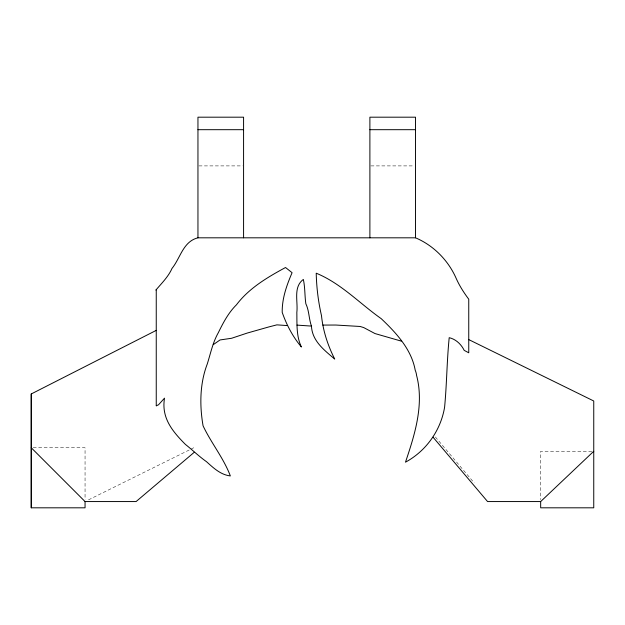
<?xml version="1.0" encoding="UTF-8"?>
<svg xmlns="http://www.w3.org/2000/svg" width="625" height="625" viewBox="0 0 625 625"><rect width="100%" height="100%" fill="white"/><g stroke="black" fill="none" stroke-linecap="round" stroke-linejoin="round"><path stroke-width="0.47" stroke-dasharray="3.12 2.34" d="M88.531 499.844L193.75 447.758M198.922 165.898L242.609 165.898M370.867 165.898L414.547 165.898M33.172 447.758L85.055 447.758L85.055 499.641M591.82 451.273L540.664 451.273L540.664 499.625M435.367 436.969L474.148 482.852"/><path stroke-width="0.94" d="M31.25 447.758L85.055 501.562L85.055 507.812L31.25 507.812L31.25 393.953L156.25 330.375M156.25 405.805L156.25 289.664M593.75 451.273L540.664 501.562L540.664 507.812L593.75 507.812L593.75 400.992L468.75 339.594M156.32 405.789L158.516 404.789L164.523 398.141C161.164 417.852 172.469 431.391 185.398 444.398C192.555 450.07 199.023 456.422 206.508 461.695C213.547 468.031 220.625 474.789 230.344 475.93C223.617 458.055 211.148 443.008 203.078 425.844C199.523 405.461 199.789 383.562 207.211 364.148C210.625 353.469 212.703 342.57 218.328 332.68C223.203 322.727 228.453 312.68 236.453 304.812C249.18 288.016 267.445 277.328 285.531 267.508L292.086 272.695C286.703 285.289 281.977 298.383 282.211 312.375C286.539 324.852 292.828 336.812 301.398 346.977C296.258 336.383 297.039 324.047 296.836 312.469C298.148 301.383 292.984 287.125 303.336 279.43C305.133 287.445 304.672 295.711 305.844 303.766C309.211 310.711 308.828 318.836 311.461 326.094C312.148 341.023 324.32 350.195 334.711 359.055C327.797 345.383 323.047 330.938 321.492 315.648C318.289 301.68 316.555 287.633 316.219 273.195C341.164 283.461 359.719 303.531 381.227 318.672C396.164 332.852 411.469 349.281 415.203 370.203A17.828 17.828 0 0 1 416.555 375.297C424.281 404.656 414.812 434.539 405.477 462.18C426.211 450.977 440.734 430.375 444.594 407.242C446.812 384.086 446.867 360.797 449.203 337.68C455.984 339.234 461.234 344.383 464.203 350.367L468.75 352.797L468.75 299.203C463.922 292.766 459.531 285.914 456.211 278.461C448.383 260.508 433.625 245.445 415.516 237.812L197.953 237.812C183.055 241.492 180.492 257.945 172.008 268.43C168.367 276.703 161.711 283.203 155.898 290.055M194.273 452.266L136.086 501.562L85.055 501.562M213.281 344.648L220.031 339.953L231.609 338.266L247.281 333.047L268.898 326.914L276.891 324.859L287.391 325.586M197.953 129.688L243.578 129.688M369.891 129.688L415.516 129.688M540.664 501.562L487.578 501.562L433.039 437.18M311.461 326.094L296.992 325.109M322.852 325.078L335.828 325.039L360.164 326.477L363.781 327.609L374.969 333.555L401.32 341.125M415.516 237.812L415.516 117.188L369.891 117.188L369.891 237.812M243.578 237.812L243.578 117.188L197.953 117.188L197.953 237.812M31.25 393.953L31.25 507.812"/></g></svg>
